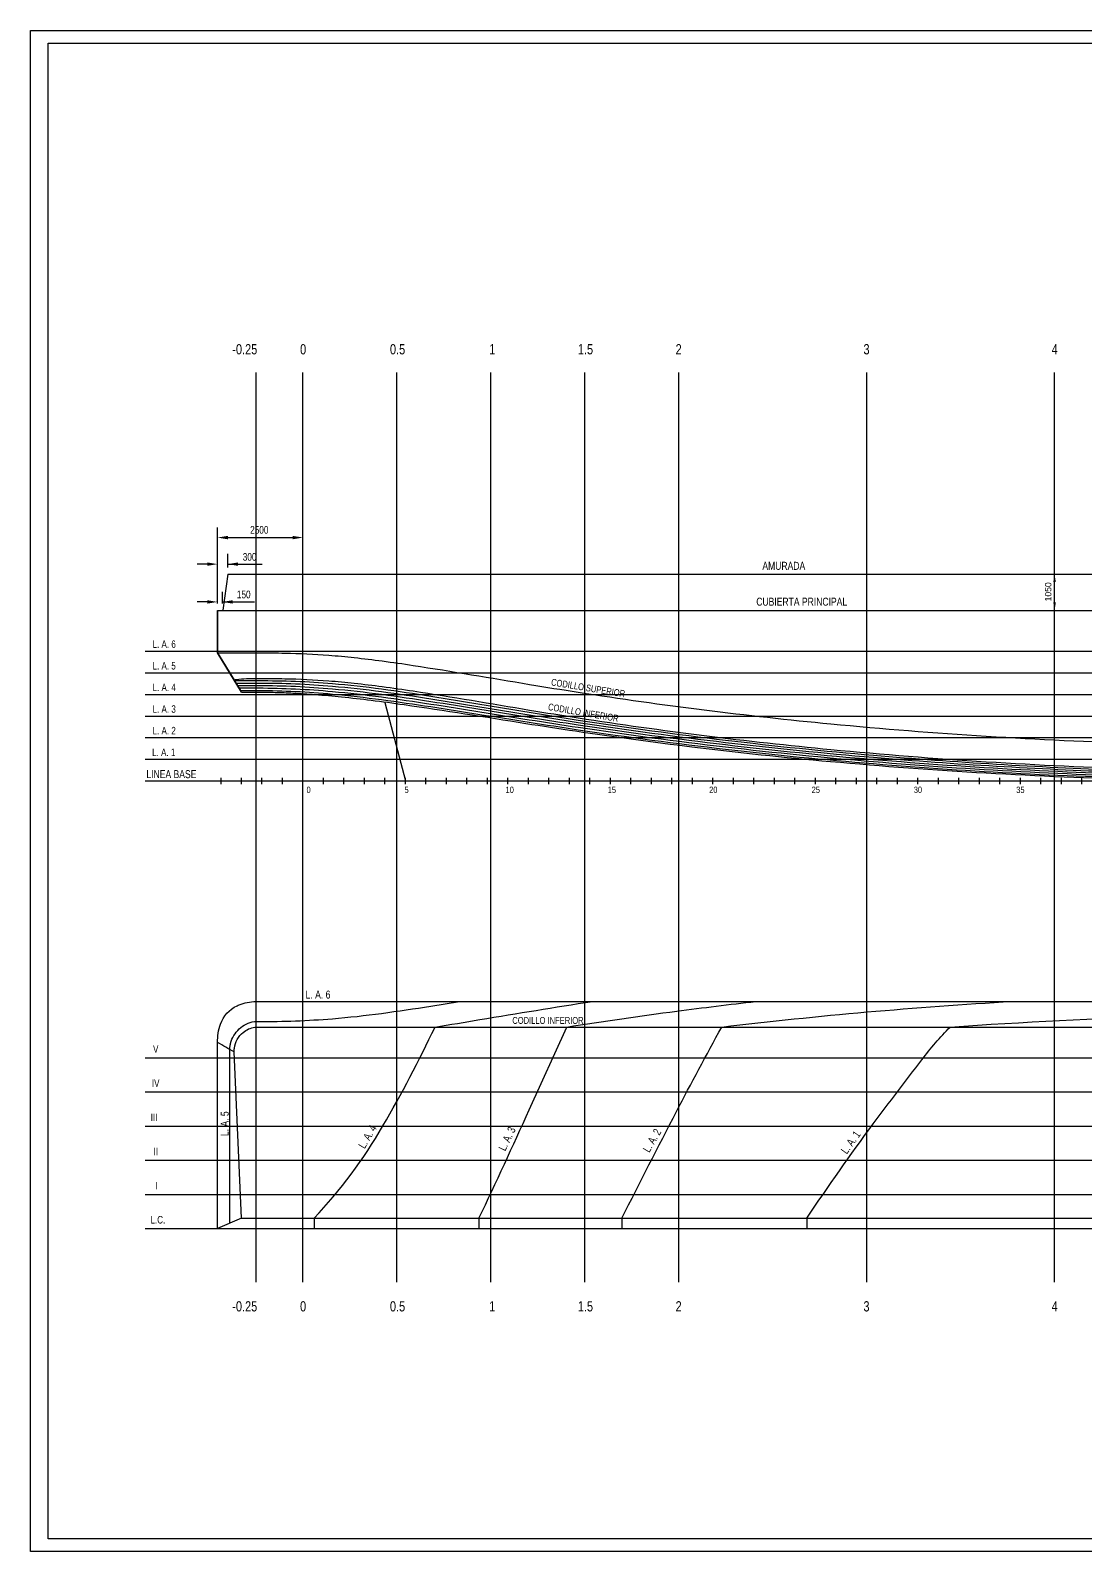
# Model space of a CAD drawing. Extents: x -7978 to 81197, y 32928 to 77478.
# Drawn here: x -7978 to 22907, y 32928 to 77478 of the extents above; entities that cross this region are included whole.
import ezdxf
from ezdxf.enums import TextEntityAlignment as Align

# ---------------------------------------------------------------- set-up
doc = ezdxf.new("R2010")
doc.units = 0
doc.header["$LTSCALE"] = 25
doc.header["$MEASUREMENT"] = 0
doc.layers.get('0').update_dxf_attribs({"linetype": 'CONTINUOUS'})
doc.layers.get('DEFPOINTS').update_dxf_attribs({"linetype": 'CONTINUOUS'})
for name, color, linetype in [('03', 3, 'CONTINUOUS'), ('BORDE', 7, 'CONTINUOUS'), ('LINEA_DE_AGUA', 7, 'CONTINUOUS'), ('LONGITUDINAL', 7, 'CONTINUOUS'), ('TRAZAS', 7, 'CONTINUOUS'), ('TX', 2, 'CONTINUOUS')]:
    doc.layers.add(name, color=color, linetype=linetype)
doc.dimstyles.new('CN', dxfattribs={"dimscale": 100, "dimtxt": 2.5, "dimasz": 3, "dimexe": 3, "dimexo": 2, "dimgap": 0.5, "dimtad": 1, "dimzin": 0, "dimdsep": 46, "dimtxsty": 'Standard', "dimcen": 1.5, "dimclrd": 1, "dimclre": 1, "dimclrt": 3, "dimadec": 0, "dimazin": 0, "dimtfac": 1, "dimtofl": 0, "dimtmove": 2, "dimatfit": 3, "dimfxl": 0, "dimtolj": 1, "dimtzin": 0, "dimarcsym": 0})

# ---------------------------------------------------------------- blocks, each defined once
blk = doc.blocks.new('*D0')
at = {"color": 1, "linetype": 'ByBlock'}
for p, q in [((-4541, 94317), (-4541, 94666)), ((-4400, 94317), (-4400, 94666)), ((-4841, 94366), (-5141, 94366)), ((-4100, 94366), (-3800, 94366)), ((-3800, 94366), (-3750, 94366))]:
    blk.add_line(p, q, dxfattribs=at)
for points in [[(-4841, 94416), (-4841, 94316), (-4541, 94366)], [(-4100, 94416), (-4100, 94316), (-4400, 94366)]]:
    blk.add_solid(points, dxfattribs=at)
at = {"layer": 'DEFPOINTS', "color": 0, "linetype": 'ByBlock'}
for p in [(-4541, 94117), (-4400, 94366), (-4400, 94117)]:
    blk.add_point(p, dxfattribs=at)
blk = doc.blocks.new('*D1')
at = {"color": 1, "linetype": 'ByBlock'}
for p, q in [((-4841, 95472), (-5141, 95472)), ((-4541, 94317), (-4541, 95772)), ((-4241, 95374), (-4241, 95772)), ((-3941, 95472), (-3641, 95472)), ((-3641, 95472), (-3591, 95472))]:
    blk.add_line(p, q, dxfattribs=at)
for points in [[(-4841, 95522), (-4841, 95422), (-4541, 95472)], [(-3941, 95522), (-3941, 95422), (-4241, 95472)]]:
    blk.add_solid(points, dxfattribs=at)
at = {"layer": 'DEFPOINTS', "color": 0, "linetype": 'ByBlock'}
for p in [(-4241, 95472), (-4241, 95174), (-4541, 94117)]:
    blk.add_point(p, dxfattribs=at)
blk = doc.blocks.new('*D2')
at = {"color": 1, "linetype": 'ByBlock'}
for p, q in [((-4541, 94317), (-4541, 96550)), ((-4241, 96250), (-2341, 96250)), ((-2041, 94317), (-2041, 96550))]:
    blk.add_line(p, q, dxfattribs=at)
for points in [[(-4241, 96300), (-4241, 96200), (-4541, 96250)], [(-2341, 96300), (-2341, 96200), (-2041, 96250)]]:
    blk.add_solid(points, dxfattribs=at)
at = {"layer": 'DEFPOINTS', "color": 0, "linetype": 'ByBlock'}
for p in [(-2041, 96250), (-4541, 94117), (-2041, 94117)]:
    blk.add_point(p, dxfattribs=at)

msp = doc.modelspace()

# ---------------------------------------------------------------- linework, layer by layer
at = {"color": 2}
for p, q in [((-7459.75, 77102.765), (80821.783, 77102.765)), ((-7459.75, 33302.765), (-7459.75, 77102.765)), ((80821.783, 33302.765), (-7459.75, 33302.765))]:
    msp.add_line(p, q, dxfattribs=at)
at = {"color": 1}
for p, q in [((-2200, 61846.959), (-1198.034, 61846.959)), ((-2358.601, 60740.509), (-1415.696, 60740.509))]:
    msp.add_line(p, q, dxfattribs=at)
at = {"color": 3}
for p, q in [((-2400, 55404.882), (-2400, 55592.382)), ((-1800, 55404.882), (-1800, 55592.382)), ((-1200, 55404.882), (-1200, 55592.382)), ((-600, 55404.882), (-600, 55592.382)), ((0, 55404.882), (0, 55592.382)), ((600, 55404.882), (600, 55592.382)), ((1200, 55404.882), (1200, 55592.382)), ((1800, 55404.882), (1800, 55592.382)), ((2400, 55404.882), (2400, 55592.382)), ((3000, 55404.882), (3000, 55592.382)), ((3600, 55404.882), (3600, 55592.382)), ((4200, 55404.882), (4200, 55592.382)), ((4800, 55404.882), (4800, 55592.382)), ((5400, 55404.882), (5400, 55592.382)), ((6000, 55404.882), (6000, 55592.382)), ((6600, 55404.882), (6600, 55592.382)), ((7200, 55404.882), (7200, 55592.382)), ((7800, 55404.882), (7800, 55592.382)), ((8400, 55404.882), (8400, 55592.382)), ((9000, 55404.882), (9000, 55592.382)), ((9600, 55404.882), (9600, 55592.382)), ((10200, 55404.882), (10200, 55592.382)), ((10800, 55404.882), (10800, 55592.382)), ((11400, 55404.882), (11400, 55592.382)), ((12000, 55404.882), (12000, 55592.382)), ((12600, 55404.882), (12600, 55592.382)), ((13200, 55404.882), (13200, 55592.382)), ((13800, 55404.882), (13800, 55592.382)), ((14400, 55404.882), (14400, 55592.382)), ((15000, 55404.882), (15000, 55592.382)), ((15600, 55404.882), (15600, 55592.382)), ((16200, 55404.882), (16200, 55592.382)), ((16800, 55404.882), (16800, 55592.382)), ((17400, 55404.882), (17400, 55592.382)), ((18000, 55404.882), (18000, 55592.382)), ((18600, 55404.882), (18600, 55592.382)), ((19200, 55404.882), (19200, 55592.382)), ((19800, 55404.882), (19800, 55592.382)), ((20400, 55404.882), (20400, 55592.382)), ((21000, 55404.882), (21000, 55592.382)), ((21600, 55404.882), (21600, 55592.382)), ((22200, 55404.882), (22200, 55592.382)), ((22800, 55404.882), (22800, 55592.382)), ((326.762, 42689.779), (326.762, 42389.778)), ((5150.843, 42689.779), (5150.843, 42389.779)), ((9335.444, 42689.779), (9335.444, 42389.778)), ((14750.83, 42689.779), (14750.83, 42389.778))]:
    msp.add_line(p, q, dxfattribs=at)
msp.add_lwpolyline([(-7978.217, 32927.765), (-7978.217, 77477.765), (81196.783, 77477.765), (81196.783, 32927.765), (-7978.217, 32927.765)], close=True, dxfattribs=at)
at = {"color": 1, "linetype": 'ByBlock'}
for points in [[(21962.5, 61323.614), (22037.5, 61323.614), (22000, 61548.614)], [(21962.5, 60723.614), (22037.5, 60723.614), (22000, 60498.614)]]:
    msp.add_solid(points, dxfattribs=at)
at = {"layer": '03'}
for p, q in [((-2200, 61548.614), (-2350, 60498.614)), ((2400, 57797.813), (3000, 55498.614))]:
    msp.add_line(p, q, dxfattribs=at)
at = {"layer": 'BORDE', "color": 3}
for points in [[(-2500, 59248.63), (-2500, 60491.804)], [(-2014.261, 58450.63), (-2500, 59248.63)], [(-2014.261, 58450.63), (-2500, 59248.63)], [(-1799, 58098.63), (-2500, 59248.63)], [(-2500, 59248.63), (-1300, 59248.63)], [(-2500, 59248.63), (-1300, 59248.63)], [(-1799, 58098.63), (-2014.261, 58450.63)], [(-1799, 58098.63), (-2014.261, 58450.63)], [(-1799, 58098.63), (-1300, 58098.63)], [(-1300, 49039.778), (27499, 49039.778)], [(-1300, 49039.778), (27499, 49039.778)], [(-1300, 49039.778), (27499, 49039.778)], [(20000, 49039.778), (27499, 49039.778)], [(20000, 49039.778), (27499, 49039.778)], [(-1300, 48289.778), (27499, 48289.778)], [(-1300, 48289.778), (27499, 48289.778)], [(-2500, 42389.778), (-2500, 47839.778)], [(-2500, 42389.778), (-2500, 47839.778)], [(-2500, 42389.778), (-2500, 47839.778)], [(-1799, 42689.778), (-2014.261, 47559.778)], [(-1799, 42689.778), (-2014.261, 47559.778)], [(-1799, 42689.778), (-2500, 42389.778)], [(-1799, 42689.778), (-1300, 42689.778)], [(-1300, 42689.778), (27499, 42689.778)]]:
    msp.add_lwpolyline(points, dxfattribs=at)
for points in [[(-1300, 59248.63, -0.005902), (-527.486, 59242.43, -0.014348), (753.615, 59179.89, -0.007535), (1499.308, 59110.79, -0.006457), (2320.814, 59011.67, -0.004753), (3229.028, 58881.55, -0.003593), (6634.338, 58323.75, 0.002218), (8055.537, 58096.61, 0.014882), (15452.12, 57169.9, 0.016018), (24559.14, 56597.37, 0.007037), (27499, 56548.63, 0.007037)], [(-1300, 59248.63, -0.005902), (-527.486, 59242.43, -0.014348), (753.615, 59179.89, -0.007535), (1499.308, 59110.79, -0.006457), (2320.814, 59011.67, -0.004753), (3229.028, 58881.55, -0.003593), (6634.338, 58323.75, 0.002218), (8055.537, 58096.61, 0.014882), (15452.12, 57169.9, 0.016018), (24559.14, 56597.37, 0.007037), (27499, 56548.63, 0.007037)], [(-2014.261, 58450.63, -0.442553), (-2007.813, 58458.44, -0.059935), (-1950.818, 58471.42, -0.025054), (-1653.493, 58492.99, -0.008152), (-1300, 58498.63, -0.008152)], [(-2014.261, 58450.63, -0.442553), (-2007.813, 58458.44, -0.059935), (-1950.818, 58471.42, -0.025054), (-1653.493, 58492.99, -0.008152), (-1300, 58498.63, -0.008152)], [(-1300, 58498.63, -0.005907), (-527.486, 58492.43, -0.014348), (753.615, 58429.89, -0.007535), (1499.308, 58360.79, -0.006457), (2320.814, 58261.67, -0.004748), (3229.028, 58131.54, -0.003594), (6634.338, 57573.75, 0.002218), (8055.537, 57346.61, 0.014882), (15452.12, 56419.9, 0.016022), (24559.14, 55847.368, 0.007037), (27499, 55798.632, 0.007037)], [(-1300, 58498.63, -0.005907), (-527.486, 58492.43, -0.014348), (753.615, 58429.89, -0.007535), (1499.308, 58360.79, -0.006457), (2320.814, 58261.67, -0.004748), (3229.028, 58131.54, -0.003594), (6634.338, 57573.75, 0.002218), (8055.537, 57346.61, 0.014882), (15452.12, 56419.9, 0.016022), (24559.14, 55847.368, 0.007037), (27499, 55798.632, 0.007037)], [(-1300, 58098.63, -0.006935), (-817.115, 58092.17, -0.00604), (-294.257, 58071.72, -0.006436), (362.155, 58029.66, -0.006332), (1129.262, 57960.86, -0.005639), (1995.562, 57862.35, -0.004391), (2959.257, 57733.23, -0.004142), (6520.955, 57182.82, 0.001947), (7979.192, 56960.38, 0.006466), (11382.49, 56498.13, 0.007996), (15444.93, 56067.61, 0.008059), (19998.98, 55732.702, 0.007742), (24559.14, 55540.43, 0.006224), (27499, 55498.632, 0.006224)], [(-2014.261, 47559.778, -0.047443), (-2008.238, 47673.843, -0.185198), (-1751.866, 48134.632, -0.14066), (-1408.652, 48282.614, -0.033966), (-1300, 48289.778, -0.033966)], [(-2014.261, 47559.778, -0.047443), (-2008.238, 47673.843, -0.185198), (-1751.866, 48134.632, -0.14066), (-1408.652, 48282.614, -0.033966), (-1300, 48289.778, -0.033966)], [(-2014.261, 47559.778, -0.012921), (-2500, 47839.778, -0.012921)], [(-2014.261, 47559.778, -0.012921), (-2500, 47839.778, -0.012921)]]:
    msp.add_lwpolyline(points, format="xyb", dxfattribs=at)
at = {"layer": 'LINEA_DE_AGUA', "color": 3}
for points in [[(-2500, 42389.778), (-2500, 47839.778, -0.094829), (-2412.846, 48375.479, -0.200321), (-1930.233, 48913.499, -0.030598), (-1810.135, 48962.765, -0.045991), (-1570.045, 49020.627, -0.03642), (-1300, 49039.778), (27499, 49039.778, -0.002349), (33451.88, 49021.044, -0.003492), (36574.57, 48973.233, -0.005924), (39149.6, 48885.293, -0.008597), (41408.86, 48745.318, -0.00963), (43148.8, 48571.265, -0.012467), (44749.11, 48339.039, -0.014295), (46163.82, 48056.16, -0.020513), (47793.92, 47612.619, -0.011307), (48585.02, 47341.34, -0.016731), (49640.61, 46911.655, -0.048301), (52343.2, 45377.317, -0.014076), (53103.21, 44810.996, -0.023639), (54390.84, 43692.527, -0.008521), (54875.38, 43213.324, -0.009256), (55274.9, 42784.778, -0.042413), (55566.01, 42412.474, -0.042413)], [(-2500, 42389.778), (-2500, 47839.778, -0.09483), (-2412.846, 48375.466, -0.200311), (-1930.233, 48913.492, -0.030598), (-1810.135, 48962.76, -0.045989), (-1570.045, 49020.624, -0.036418), (-1300, 49039.778), (27499, 49039.778, -0.003286), (32896.65, 49013.668, -0.004144), (35818.86, 48954.681, -0.006277), (38288.6, 48853.188, -0.006336), (39914.31, 48746.272, -0.004518), (40892.59, 48660.768, -0.007472), (42234.91, 48510.532, -0.011763), (43844.25, 48266.599, -0.012334), (45155.22, 48003.111, -0.0159), (46556.65, 47639.517, -0.015447), (47717.71, 47258.331, -0.062549), (51536.35, 45310.737, -0.011405), (52256.58, 44799.05, -0.011472), (53068.66, 44164.174, -0.006617), (53605.68, 43712.166, -0.010964), (54612.53, 42800.989, -0.014019), (55000, 42414.778, -0.014019)], [(-2144.679, 42541.937), (-2144.949, 47632.288), (-2140.402, 47706.664, -0.035279), (-2119.657, 47812.666, -0.137717), (-1867.921, 48236.157, -0.157669), (-1422.972, 48448.296, -0.034025), (-1300, 48456.445, 0.023425), (860.73, 48534.569, 0.013104), (2300.773, 48690.667, 0.006831), (3740.203, 48903.634), (4579.146, 49039.782), (27499, 49039.778, -0.004139)], [(326.762, 42689.779, 0.057382), (2338.98, 45391.978, 0.02041), (3864.118, 48289.786, 0.001801), (5179.812, 48506.422, -0.003387), (8470.591, 49039.78), (27499, 49039.778, -0.004745), (32467.5, 49002.203, -0.005172), (35235.68, 48925.28, -0.006267), (37368.21, 48817.739, -0.009458), (39700.1, 48628.714, -0.0101), (41516.89, 48407.749, -0.008788), (42743.8, 48211.74, -0.006204), (43493.8, 48068.934, -0.009331), (44532.5, 47837.337, -0.01326), (45758.16, 47504.904, -0.014959), (46923.15, 47117.786, -0.025515), (48665.82, 46378.674, -0.015993), (50192.4, 45481.473, -0.009419), (51566.62, 44577.739, -0.003002), (52946.17, 43609.229, -0.033907), (54402.55, 42414.778, -0.033907)], [(5150.843, 42689.779, 0.004171), (6623.31, 45864.339), (7722.314, 48289.783, -0.006344), (10939.29, 48756.65, -0.003739), (13254.22, 49039.78), (27499, 49039.778, -0.004719), (31621.01, 49008.169, -0.00245), (33075.02, 48975.98, -0.004158), (35032.24, 48906.199, -0.007466), (37393.95, 48765.866, -0.007452), (39092.26, 48614.633, -0.005013), (40054.56, 48505.029, -0.007026), (41263.53, 48337.633, -0.016842), (43529.36, 47912.706, -0.009423), (44689.99, 47553.59, -0.013716), (46065.99, 47056.506, -0.015326), (47441.79, 46468.294, -0.014463), (48816.83, 45782.718, -0.011007), (50191.02, 45009.006, -0.006164), (51565.62, 44169.889, -0.001484), (52947.01, 43283.15, -0.035636), (54103.78, 42414.778, -0.035636)], [(9335.444, 42689.779, -0.004331), (10933.07, 45815.958, -0.005147), (12256.78, 48289.78, -0.015484), (20764.8, 49039.777), (27499, 49039.778, -0.00687), (32210.06, 48985.381, -0.008222), (35482.62, 48849.197, -0.009427), (37812.47, 48550.817, -0.005996), (39187.69, 48331.326, -0.006708), (40563, 48075.557, -0.007869), (41938.46, 47777.627, -0.009805), (43314.15, 47427.989, -0.012124), (44690.02, 47013.401, -0.014087), (46065.85, 46519.663, -0.014323), (47441.19, 45937.562, -0.011952), (48815.67, 45270.291, -0.007464), (50189.66, 44536.356, -0.003414), (51452.88, 43824.028, -0.004966), (53807.51, 42414.778, -0.004966)], [(14750.83, 42689.779, -0.012105), (16689.86, 45451.307, -0.001541), (18113.95, 47329.397, -0.035101), (18946.17, 48289.777, -0.011689), (25339.02, 48595.309, -0.005669), (27499, 48622.799, -0.014992), (32311.86, 48483.308, -0.014095), (36437.23, 48124.005, -0.005173), (37812.4, 47950.147, -0.005718), (39187.63, 47745.522, -0.008929), (40562.43, 47502.288), (41286.37, 47361.964, 0.006153), (42686.8, 46682.305, 0.00374), (44008.01, 46072.8, 0.002742), (45328.91, 45484.89, 0.003289), (46649.54, 44916.895, 0.004431), (47970.02, 44373.504, 0.006513), (49290.58, 43863.592, 0.009843), (50612.35, 43398.522, 0.001942), (51936.29, 42959.837, -0.027085), (53347.7, 42414.778, -0.027085)]]:
    msp.add_lwpolyline(points, format="xyb", dxfattribs=at)
at = {"layer": 'LONGITUDINAL', "color": 3}
for points in [[(-2500.001, 60491.804), (-2500, 59248.63), (-2006.747, 58438.29), (-1300, 58434.35, -0.023224), (860.727, 58350.89, -0.012451), (2300.736, 58193.56, -0.006093), (3740.295, 57982.47, -0.000856), (6619.561, 57510.54, 0.002216), (8059.412, 57282.14, 0.016998), (16699.21, 56251, 0.012531), (23899.06, 55819.364, 0.002759)], [(-2500, 60491.804), (-2500, 59248.63), (-1962.454, 58365.64), (-1300, 58362.92, -0.023001), (860.724, 58273.53, -0.011726), (2300.695, 58114.82, -0.005827), (3740.274, 57905.03, -0.000866), (6619.568, 57437.58, 0.002209), (8059.416, 57211.15, 0.016954), (16699.21, 56189.19, 0.01247), (23899.06, 55764.075, 0.002724)], [(-2500, 60491.804), (-2500, 59248.63), (-1918.257, 58293.29), (-1300, 58291.49, -0.022775), (860.719, 58196.17, -0.011005), (2300.654, 58036.08, -0.005576), (3740.25, 57827.57, -0.000891), (6619.573, 57364.6, 0.002149), (8059.424, 57140.17, 0.01691), (16699.22, 56127.39, 0.015201), (25339.03, 55668.922, 0.005242)], [(-2500, 60491.804), (-2500, 59248.63), (-1874.047, 58221.05), (-1300, 58220.06, -0.022552), (860.713, 58118.81, -0.01028), (2300.614, 57957.35, -0.005302), (3740.228, 57750.13, -0.000869), (6619.581, 57291.6, 0.002096), (8059.43, 57069.18, 0.016869), (16699.22, 56065.59, 0.015087), (25339.03, 55614.602, 0.005111)], [(-2500, 60491.804), (-2500, 59248.63), (-1829.887, 58148.98), (-1300, 58148.63, -0.022332), (860.706, 58041.45, -0.009562), (2300.573, 57878.61, -0.005037), (3740.207, 57672.69, -0.000875), (6619.59, 57218.65, 0.002057), (8059.436, 56998.2, 0.016821), (16699.22, 56003.79, 0.014972), (25339.03, 55560.281, 0.004944)]]:
    msp.add_lwpolyline(points, format="xyb", dxfattribs=at)
at = {"layer": 'TRAZAS', "color": 1}
for p, q in [((-1375, 40822.198), (-1375, 67457.141)), ((0, 40822.198), (0, 67457.141)), ((2750, 40822.198), (2750, 67457.141)), ((5500, 40822.198), (5500, 67457.141)), ((8250, 40822.198), (8250, 67457.141)), ((11000, 40822.198), (11000, 67457.141)), ((16500, 40822.198), (16500, 67457.141)), ((22000, 40822.198), (22000, 67457.141)), ((-1375, 62229.508), (-1375, 62784.579)), ((-4621.542, 59298.624), (59415.611, 59298.624)), ((-4621.542, 58665.294), (59415.611, 58665.294)), ((-4621.542, 58031.954), (59415.611, 58031.954)), ((-4621.542, 57398.624), (59415.611, 57398.624)), ((-4621.542, 56765.294), (59415.611, 56765.294)), ((-4621.542, 56131.954), (59415.611, 56131.954)), ((-4621.542, 55498.614), (59415.611, 55498.614)), ((-4495.344, 55498.614), (59324.336, 55498.614)), ((-4622.542, 47389.778), (59414.611, 47389.778)), ((-4622.542, 46389.778), (59414.611, 46389.778)), ((-4622.542, 45389.778), (59414.611, 45389.778)), ((-4622.542, 44389.778), (59414.611, 44389.778)), ((-4622.542, 43389.778), (59414.611, 43389.778)), ((-4622.542, 42389.778), (59414.611, 42389.778))]:
    msp.add_line(p, q, dxfattribs=at)
at = {"layer": 'TRAZAS', "color": 3}
for p, q in [((-2200, 61548.614), (27500, 61548.614)), ((-2500, 60491.804), (55566.038, 60491.804))]:
    msp.add_line(p, q, dxfattribs=at)

# ---------------------------------------------------------------- texts
at = {"color": 3, "linetype": 'ByBlock'}
msp.add_text('1050', height=187.5, rotation=90, dxfattribs=at).set_placement((21812.5, 61035.82), align=Align.MIDDLE_CENTER)
at = {"layer": 'TX', "color": 2, "width": 0.8}
for s, p in [('-0.25', (-2069.348, 67990.019)), ('0', (-85.193, 67990.019)), ('0.5', (2545.542, 67990.019)), ('1', (5448.922, 67990.019)), ('1.5', (8045.542, 67990.019)), ('2', (10906.347, 67990.019)), ('3', (16406.347, 67990.019)), ('4', (21914.807, 67990.019)), ('-0.25', (-2070.348, 39960.406)), ('0', (-86.193, 39960.406)), ('0.5', (2544.542, 39960.406)), ('1', (5447.922, 39960.406)), ('1.5', (8044.542, 39960.406)), ('2', (10905.347, 39960.406)), ('3', (16405.347, 39960.406)), ('4', (21913.807, 39960.406))]:
    msp.add_text(s, height=300, dxfattribs=at).set_placement(p)
at = {"layer": 'TX', "width": 0.8}
for s, height, p in [('2500', 225, (-1546.425, 62737.977)), ('300', 225, (-1763.342, 61946.642)), ('AMURADA', 234.375, (13447.439, 61680.035)), ('150', 225, (-1935.672, 60846.061)), ('CUBIERTA PRINCIPAL', 234.375, (13267.728, 60630.035)), ('L. A. 6', 220, (-4403.822, 59393.787)), ('L. A. 5', 220, (-4403.822, 58760.457)), ('L. A. 4', 220, (-4403.822, 58127.117)), ('L. A. 3', 220, (-4403.822, 57493.787)), ('L. A. 2', 220, (-4403.822, 56860.457)), ('L. A. 1', 220, (-4416.174, 56227.117)), ('LINEA BASE', 234.375, (-4583.622, 55579)), ('0', 187.5, (103.225, 55143.737)), ('5', 187.5, (2970.696, 55143.737)), ('10', 187.5, (5929.957, 55143.737)), ('15', 187.5, (8919.644, 55143.737)), ('20', 187.5, (11889.219, 55143.737)), ('25', 187.5, (14889.219, 55143.737)), ('30', 187.5, (17878.905, 55143.737)), ('35', 187.5, (20878.905, 55143.737)), ('L. A. 6', 234.375, (76.978, 49123.248)), ('CODILLO INFERIOR', 200, (6127.259, 48383.461)), ('V', 220, (-4388.386, 47535.496)), ('IV', 220, (-4422.421, 46535.496)), ('III', 220, (-4458.261, 45535.496)), ('II', 220, (-4374.979, 44535.496)), ('I', 220, (-4312.324, 43535.496)), ('L.C.', 220, (-4463.223, 42535.496))]:
    msp.add_text(s, height=height, dxfattribs=at).set_placement(p)
for s, height, rotation, p in [('CODILLO SUPERIOR', 200, 350.757318, (7251.343, 58298.698)), ('CODILLO INFERIOR', 200, 350.3365872, (7161.717, 57575.494)), ('L. A. 5', 234.375, 90, (-2175.357, 45095.182)), ('L. A. 4', 234.375, 59.5703976, (1803.826, 44707.2)), ('L. A. 3', 234.375, 64.1617874, (5919.832, 44640.424)), ('L. A. 2', 234.375, 59.5703976, (10133.774, 44595.559)), ('L. A. 1', 234.375, 54.7008404, (15918.25, 44549.537))]:
    msp.add_text(s, height=height, rotation=rotation, dxfattribs=at).set_placement(p)

# ---------------------------------------------------------------- dimensions: what is measured, and where the dimension line sits
at = {"color": 3}
for base, p2, picture in [((0, 62624.931), (0, 60491.804), '*D2'), ((-2200, 61846.959), (-2200, 61548.614), '*D1'), ((-2358.601, 60740.509), (-2358.601, 60491.804), '*D0')]:
    dim = msp.add_linear_dim(base=base, p1=(-2500, 60491.804), p2=p2, text=' ', dimstyle='CN', dxfattribs=at)
    dim.commit()
    dim.dimension.update_dxf_attribs({"geometry": picture, "text_midpoint": (-1486.146, 61245.074), "insert": (2040.912, -33625.369)})

doc.saveas('drawing.dxf')
